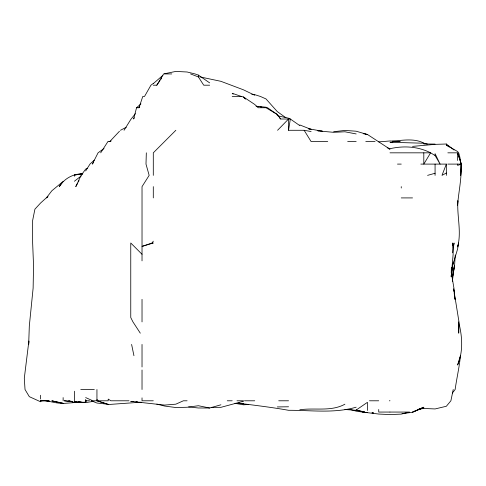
<?xml version="1.0" encoding="UTF-8"?>
<svg xmlns="http://www.w3.org/2000/svg" width="486" height="486" viewBox="0 0 486 486"><rect width="100%" height="100%" fill="white"/><g stroke="black" fill="none" stroke-linecap="round" stroke-linejoin="round"><path stroke-width="0.73" d="M452.6 245.248L452.618 242.994L453.14 254.269L451.19 276.807L451.215 275.307M457.879 200.918C456.883 216.209 461.724 231.889 457.618 246.918L458.632 242.994L457.618 248.941L452.63 265.538L453.335 262.015M451.257 273.053L451.348 267.792M146.329 152.829L145.994 164.098L149.159 175.367L142.027 186.642L142.027 260.861M457.8 200.797L457.618 205.122C458.845 187.766 464.197 169.912 458.675 152.829L457.618 151.541L446.342 145.01L446.342 144.014L435.073 144.36L412.535 146.395M455.248 255.016L454.586 265.538L452.557 276.807L454.416 265.538L452.338 281.315M28.929 341.701L28.674 344.434L29.318 325.966L33.127 288.083L33.54 265.538L32.647 242.994L32.641 220.456L34.913 209.18L40.587 203.008L47.713 196.587M28.881 341.014L24.3 378.248L25.029 389.517L29.318 396.667L40.587 401.77L40.587 400.33L45.095 400.452M452.733 252.763L454.052 242.994L453.201 247.222M311.095 131.554L304.139 130.284L288.55 130.284L290.336 119.015L288.55 118.189L277.986 115.881M453.219 389.517L450.893 400.792L446.342 406.266L435.073 408.945L423.804 408.459L418.871 409.194M140.934 103.883L136.548 107.746L133.62 119.015L134.336 117.764M136.548 107.746L139.008 107.746L142.775 96.471L144.512 96.471L150.933 85.202L153.297 83.446M420.84 164.098L446.342 164.098L441.999 175.367L446.342 173.01M77.584 183.325L75.773 186.642L81.101 175.367L85.67 169.11L87.644 168.223M78.307 182.001L79.03 180.677M153.297 85.202L156.802 85.202L163.618 73.933L175.841 71.418L187.11 71.995L195.014 73.933L198.385 75.099L209.654 82.875M71.545 401.345L68.69 400.792L74.401 402.602L85.67 402.183L86.502 400.792L89.485 400.713M124.052 130.284L130.758 119.513L135.406 113.675M139.008 107.746L139.761 106.537M85.67 170.932L89.965 164.098L94.26 160.143M100.687 152.829L107.935 141.554M152.106 242.994L153.297 242.994L142.027 246.414L152.106 242.994L153.297 241.184M156.802 85.202L160.07 80.457M160.89 79.267L161.71 78.082M93.591 162.348L92.334 164.098L98.063 152.829L104.034 148.491M42.161 400.707L40.587 400.901L49.147 400.798M452.357 393.077L455.133 389.517C456.725 378.169 459.367 367.112 460.442 355.703L457.618 365.016C463.407 351.396 462.295 335.917 458.59 321.896L458.723 333.165L458.984 321.896L453.632 288.787M108.214 141.317L109.787 141.554L119.483 131.226M277.573 130.284L288.55 119.015L288.55 130.284M175.841 130.284L153.297 152.829L153.297 175.367M153.297 83.598L162.877 75.379M48.017 196.587L46.37 197.911L51.856 190.773L63.131 181.412L59.262 186.642C64.091 178.739 73.295 173.508 82.669 173.915M74.401 181.26L81.35 175.823M356.177 410.044L367.446 402.335L367.446 410.494M120.467 130.284L126.251 127.265M109.787 141.554L111.173 140.976M344.908 404.206C330.99 411.855 314.873 407.566 299.819 409.777M243.468 401.248L220.923 407.329L211.155 407.353M188.617 406.952L198.385 407.991L209.654 408.009L220.923 404.802M427.595 175.367L435.073 173.253M421.69 408.161L423.804 407.633L412.535 412.061L423.804 407.219L412.535 412.322L402.013 413.58M356.177 407.195C334.186 413.592 311.076 410.184 288.55 410.299C273.12 407.505 257.592 405.67 242.058 403.635M418.871 409.163L423.804 408.161L420.044 408.696M82.857 173.587L74.401 175.021L82.669 173.97M93.889 401.278L85.67 402.615L74.401 401.448L76.654 401.594M333.633 131.724L344.908 130.436L356.177 131.214L367.446 134.531L365.332 134.124M392.245 141.189C402.924 140.278 415.317 137.933 424.928 143.728M79.661 402.171L63.131 403.471L51.856 400.81L63.131 403.265C55.331 403.635 48.284 400.367 40.587 400.33M378.722 141.888L389.991 140.97L400.185 141.554L393.63 141.481M248.729 404.455L243.468 404.814L235.011 403.35M40.666 400.792L42.094 400.707M141.274 402.171L108.214 404.534L96.945 400.792L92.869 400.792L85.67 397.591M40.587 400.792L46.601 400.701M277.281 406.934L288.55 406.782M164.572 73.933L171.74 73.933M209.654 85.202L203.725 85.202L198.385 76.928L198.385 75.099M232.199 96.471L241.421 96.471L243.468 96.963L254.737 104.454L258.188 107.746L266.006 107.746L277.281 114.496L280.732 119.015L290.336 119.015L299.819 125.631M327.734 141.554L311.095 141.554L304.139 130.284M347.666 141.554L356.177 141.554M365.782 141.554L375.083 141.554M389.991 152.829L430.608 152.829L435.073 155.514L440.097 164.098L435.073 153.691L435.073 155.514M447.843 152.829L457.095 152.829M397.475 164.098L401.26 164.098M447.825 164.098L461.336 164.098L460.692 175.367L461.226 164.098L457.618 152.829L461.336 164.098L457.618 165.41L457.618 164.098M401.26 197.911L412.535 197.911M80.755 389.517L94.32 389.517M85.67 400.792L86.502 400.792M129.015 400.792L110.857 400.792L108.214 399.091L108.214 400.792L98.342 400.792L96.945 399.541M153.297 400.792L142.027 400.792L142.027 397.864M187.11 400.792L183.362 400.792L175.841 404.176L164.572 405.075L130.758 401.327L133.759 401.545M227.26 400.792L232.199 400.792M236.974 400.792L243.468 400.792M244.464 400.792L254.737 400.792M278.709 400.792L288.55 400.792M369.421 400.792L378.722 400.792M389.322 400.792L389.991 400.792M389.9 412.061L378.722 412.061L378.722 409.485M389.991 412.061L400.774 412.061M401.26 412.061L409.631 412.061L401.26 414.115L389.991 414.582L378.722 414.048L362.319 412.061L356.177 411.162L349.835 409.37M423.804 143.971L435.073 144.069M235.2 403.283L243.468 403.799L241.961 403.58M78.161 401.691L81.162 401.892M344.908 409.51L356.177 410.293L364.761 412.061L356.177 410.002M136.013 401.703L137.52 401.813M317.899 130.825L319.387 130.959M320.875 131.099L322.364 131.232L308.981 128.808M322.364 131.299L333.633 132.314L344.908 131.785L356.177 133.942M317.99 130.825L322.364 131.232M71.503 401.46L64.249 400.792L72.949 401.74M45.927 400.792L48.892 401.065M256.244 106.227L266.006 107.218L267.537 107.746L277.281 114.496L277.281 115.729M362.319 412.061L367.446 412.596M47.13 400.792L49.159 401.029M251.73 94.229L254.737 94.655L260.447 96.471L266.006 98.937L277.281 111.598L285.859 117.703M238.96 403.149L240.461 403.362M256.146 106.282L258.965 106.701M260.375 106.908L261.784 107.12M238.535 403.113L240.649 403.423M392.81 142.696L389.991 142.258L423.804 143.23L427.328 144.026M363.224 133.68L367.446 134.47L389.991 149.202L388.581 148.673M209.654 408.009L198.385 405.725L187.11 407.262L175.841 407.535L164.572 406.041L156.82 404.115M308.276 128.796L311.095 129.391L299.819 124.951M199.789 76.849L220.923 81.326L243.468 89.825L254.737 95.25M387.172 147.774L389.991 148.716C403.641 145.575 418.021 146.383 430.608 152.829L423.804 164.098L423.804 152.829M241.421 96.471L232.199 93.282L233.183 94.193M190.567 73.933L198.385 76.928M91.295 400.792L96.945 403.034L108.214 404.267L96.945 400.792L96.945 389.517M446.342 145.01L449.313 147.064M446.342 144.014L454.058 150.034M245.722 98.84L243.468 97.036L245.612 99.065M279.25 117.606L280.732 119.015M142.027 254.269L130.758 242.994L130.758 317.534L132.951 321.896L140.296 333.165M131.603 344.434L133.942 355.703M453.699 289.583L453.894 291.084M454.185 293.337L454.963 299.352L453.93 288.083L452.016 276.807L451.512 267.792M457.618 153.461L457.618 160.465M446.342 164.098L446.342 175.367M435.073 164.098L435.073 175.367M401.26 186.642L401.26 188.021M153.297 186.642L153.297 197.911M142.027 299.352L142.027 321.896M142.027 344.434L142.027 366.979M142.027 370.004L142.027 389.517M85.67 399.468L85.67 402.165M74.401 175.367L74.401 176.278M74.401 391.236L74.401 400.792M63.131 397.591L63.131 400.792M40.587 395.258L40.587 398.988M452.563 265.538L451.713 273.053L452.563 265.538M373.461 412.93L371.954 412.845L373.461 412.936"/></g></svg>
